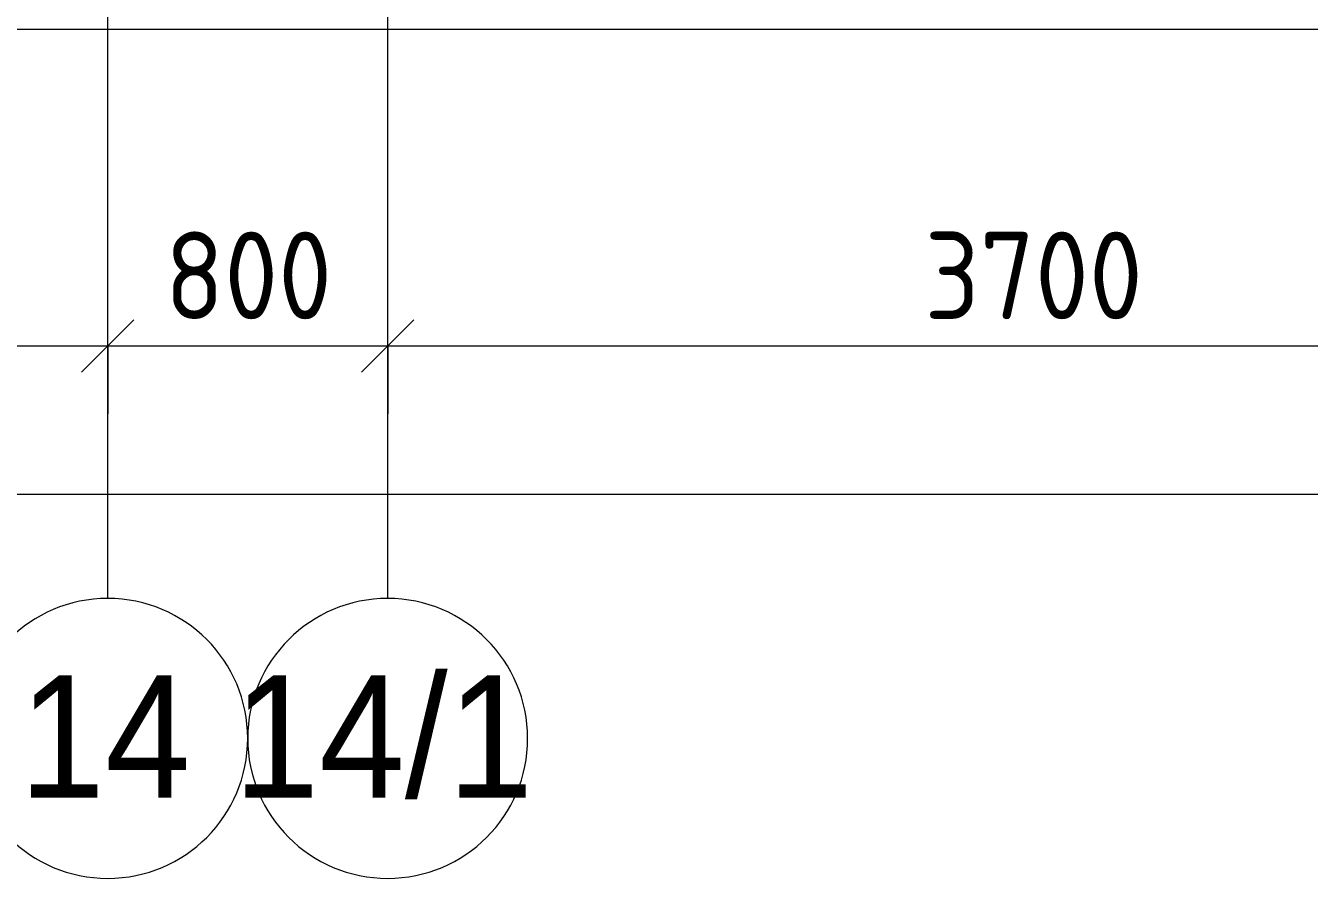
# Model space of a CAD drawing. Header units: millimetres. Extents: x 35840 to 252964, y -8553 to 29000.
# Drawn here: x 47425 to 51094, y -2706 to -269 of the extents above; entities that cross this region are included whole.
import ezdxf

# ---------------------------------------------------------------- set-up
doc = ezdxf.new("R2010")
doc.units = ezdxf.units.MM
for name, color, linetype, lineweight in [('A-ANNO-DIMS', 7, 'Continuous', 9), ('A-ANNO-DIMS-100', 7, 'Continuous', 9), ('A-WALL', 7, 'Continuous', 9), ('Оси', 7, 'Continuous', 9), ('Оси-1', 7, 'Continuous', 20)]:
    doc.layers.add(name, color=color, linetype=linetype, lineweight=lineweight)
doc.styles.add('Arial', font='arial.ttf', dxfattribs={"width": 0.9, "height": 350})
doc.styles.add('ISOCPEUR', font='isocpeur.ttf', dxfattribs={"width": 0.9, "height": 250})
doc.dimstyles.new('ISO-2_5_0_9К_БОЛЬШОЙ', dxfattribs={"dimscale": 304.8, "dimtxt": 248.995294, "dimasz": 0.492126, "dimexe": 0.393701, "dimexo": 0.984252, "dimgap": 0, "dimtad": 1, "dimdec": 0, "dimrnd": 10, "dimzin": 0, "dimdsep": 46, "dimtxsty": 'ISOCPEUR', "dimblk1": 'OBLIQUE', "dimblk2": 'OBLIQUE', "dimsah": 1, "dimcen": 0.09, "dimdle": 0.393701, "dimazin": 0, "dimtfac": 1, "dimtdec": 4, "dimtix": 1, "dimtmove": 0, "dimatfit": 3, "dimfxl": 1, "dimtvp": 1, "dimtolj": 1, "dimtzin": 0, "dimarcsym": 2})
doc.dimstyles.new('ISO-2_5_0_9К_БОЛЬШОЙ_1', dxfattribs={"dimscale": 304.8, "dimtxt": 248.995294, "dimasz": 0.492126, "dimexe": 0.393701, "dimexo": 0.984252, "dimgap": 0, "dimtad": 1, "dimdec": 0, "dimrnd": 10, "dimzin": 0, "dimdsep": 46, "dimtxsty": 'ISOCPEUR', "dimblk1": 'OBLIQUE', "dimblk2": 'OBLIQUE', "dimsah": 1, "dimcen": 0.09, "dimdle": 0.393701, "dimazin": 0, "dimtfac": 1, "dimtdec": 4, "dimtix": 1, "dimtmove": 2, "dimatfit": 3, "dimfxl": 1, "dimtvp": 1, "dimtolj": 1, "dimtzin": 0, "dimarcsym": 2})

# ---------------------------------------------------------------- blocks, each defined once
blk = doc.blocks.new('Ось сетки - D8-29747960-План расстановки мебели и оборудования 1 этажа в осях 12-23')
at = {"layer": 'Оси-1'}
for start, end in [(360, 180), (180, 360)]:
    blk.add_arc((0, 0), 4, start, end, dxfattribs=at)
blk = doc.blocks.new('DIMBLOCK3-План расстановки мебели и оборудования 1 этажа в осях 12-23')
at = {"layer": 'A-ANNO-DIMS-100'}
for p, q in [((43160, -1378.5), (43160, -1064.6)), ((47660, -1378.5), (47660, -1064.6)), ((43160, -1184.6), (47660, -1184.6)), ((43160, -1184.6), (43160, -1378.5)), ((47660, -1184.6), (47660, -1378.5))]:
    blk.add_line(p, q, dxfattribs=at)
at = {"layer": 'A-ANNO-DIMS-100', "lineweight": 20}
for p, q in [((43160, -1184.6), (43235, -1109.6)), ((47660, -1184.6), (47735, -1109.6)), ((43160, -1184.6), (43085, -1259.6)), ((47660, -1184.6), (47585, -1259.6))]:
    blk.add_line(p, q, dxfattribs=at)
at = {"layer": 'A-ANNO-DIMS-100', "color": 0, "insert": (45082, -858), "char_height": 250, "width": 787.208, "attachment_point": 1, "line_spacing_factor": 1.149209, "style": 'ISOCPEUR'}
blk.add_mtext('4500', dxfattribs=at)
blk = doc.blocks.new('_Oblique')
at = {"color": 0, "linetype": 'ByBlock', "lineweight": -2}
blk.add_line((-0.5, -0.5), (0.5, 0.5), dxfattribs=at)
blk = doc.blocks.new('DIMBLOCK4-План расстановки мебели и оборудования 1 этажа в осях 12-23')
at = {"layer": 'A-ANNO-DIMS-100'}
for p, q in [((47660, -1378.5), (47660, -1064.6)), ((48460, -1378.5), (48460, -1064.6)), ((47660, -1184.6), (48460, -1184.6)), ((47660, -1184.6), (47660, -1378.5)), ((48460, -1184.6), (48460, -1378.5))]:
    blk.add_line(p, q, dxfattribs=at)
at = {"layer": 'A-ANNO-DIMS-100', "lineweight": 20}
for p, q in [((47660, -1184.6), (47735, -1109.6)), ((48460, -1184.6), (48535, -1109.6)), ((47660, -1184.6), (47585, -1259.6)), ((48460, -1184.6), (48385, -1259.6))]:
    blk.add_line(p, q, dxfattribs=at)
at = {"layer": 'A-ANNO-DIMS-100', "color": 0, "insert": (47823, -858), "char_height": 250, "width": 568.858, "attachment_point": 1, "line_spacing_factor": 1.149209, "style": 'ISOCPEUR'}
blk.add_mtext('800', dxfattribs=at)
blk = doc.blocks.new('DIMBLOCK5-План расстановки мебели и оборудования 1 этажа в осях 12-23')
at = {"layer": 'A-ANNO-DIMS-100'}
for p, q in [((48460, -1378.5), (48460, -1064.6)), ((52160, -1378.5), (52160, -1064.6)), ((48460, -1184.6), (52160, -1184.6)), ((48460, -1184.6), (48460, -1378.5)), ((52160, -1184.6), (52160, -1378.5))]:
    blk.add_line(p, q, dxfattribs=at)
at = {"layer": 'A-ANNO-DIMS-100', "lineweight": 20}
for p, q in [((48460, -1184.6), (48535, -1109.6)), ((52160, -1184.6), (52235, -1109.6)), ((48460, -1184.6), (48385, -1259.6)), ((52160, -1184.6), (52085, -1259.6))]:
    blk.add_line(p, q, dxfattribs=at)
at = {"layer": 'A-ANNO-DIMS-100', "color": 0, "insert": (49994, -858), "char_height": 250, "width": 758.478, "attachment_point": 1, "line_spacing_factor": 1.149209, "style": 'ISOCPEUR'}
blk.add_mtext('3700', dxfattribs=at)
blk = doc.blocks.new('DIMBLOCK97-План расстановки мебели и оборудования 1 этажа в осях 12-23')
at = {"layer": 'A-ANNO-DIMS-100'}
for p, q in [((38760, -1802.1), (38760, -1488.1)), ((84560, -1802.1), (84560, -1488.1)), ((38640, -1608.1), (84680, -1608.1)), ((38760, -1608.1), (38760, -1802.1)), ((84560, -1608.1), (84560, -1802.1))]:
    blk.add_line(p, q, dxfattribs=at)
at = {"layer": 'A-ANNO-DIMS-100', "lineweight": 20}
for p, q in [((38760, -1608.1), (38835, -1533.1)), ((84560, -1608.1), (84635, -1533.1)), ((38760, -1608.1), (38685, -1683.1)), ((84560, -1608.1), (84485, -1683.1))]:
    blk.add_line(p, q, dxfattribs=at)
at = {"layer": 'A-ANNO-DIMS-100', "color": 0, "insert": (62983.8, -1281.5), "char_height": 250, "width": 976.828, "attachment_point": 1, "line_spacing_factor": 1.149209, "style": 'ISOCPEUR'}
blk.add_mtext('45800', dxfattribs=at)

msp = doc.modelspace()

# ---------------------------------------------------------------- linework, layer by layer
at = {"layer": 'A-WALL'}
msp.add_line((72280, -280), (38742.7, -280), dxfattribs=at)
at = {"layer": 'Оси'}
for p, q in [((47660, -1906.3), (47660, 593.7)), ((48460, -1906.3), (48460, 593.7))]:
    msp.add_line(p, q, dxfattribs=at)

# ---------------------------------------------------------------- block references
at = {"layer": 'Оси-1', "xscale": 99.99999999999993, "yscale": 99.99999999999993, "zscale": 99.99999999999993}
for p in [(47660, -2306.3), (48460, -2306.3)]:
    msp.add_blockref('Ось сетки - D8-29747960-План расстановки мебели и оборудования 1 этажа в осях 12-23', p, dxfattribs=at)

# ---------------------------------------------------------------- texts
at = {"layer": 'Оси', "char_height": 350, "attachment_point": 1, "style": 'Arial'}
for s, insert, width in [('14', (47407.4, -2125.6), 606.076), ('14/1', (48019.7, -2125.6), 1060.633)]:
    msp.add_mtext(s, dxfattribs=dict(at, insert=insert, width=width))

# ---------------------------------------------------------------- dimensions: what is measured, and where the dimension line sits
at = {"layer": 'A-ANNO-DIMS'}
for base, p1, p2, override, picture, middle in [((47660, -1184.6), (43160, -1078.5), (47660, -1078.5), {"dimpost": '<>', "dimfxl": 4500}, 'DIMBLOCK3-План расстановки мебели и оборудования 1 этажа в осях 12-23', (45410, -1059.6)), ((48460, -1184.6), (47660, -1078.5), (48460, -1078.5), {"dimpost": '<>', "dimfxl": 800}, 'DIMBLOCK4-План расстановки мебели и оборудования 1 этажа в осях 12-23', (48060, -1059.6)), ((52160, -1184.6), (48460, -1078.5), (52160, -1078.5), {"dimpost": '<>', "dimfxl": 3700}, 'DIMBLOCK5-План расстановки мебели и оборудования 1 этажа в осях 12-23', (50310, -1059.6))]:
    dim = msp.add_linear_dim(base=base, p1=p1, p2=p2, dimstyle='ISO-2_5_0_9К_БОЛЬШОЙ', override=override, dxfattribs=at)
    dim.commit()
    dim.dimension.update_dxf_attribs({"geometry": picture, "text_midpoint": middle})
dim = msp.add_linear_dim(base=(84560, -1608.1), p1=(38760, -1502.1), p2=(84560, -1502.1), dimstyle='ISO-2_5_0_9К_БОЛЬШОЙ_1', override={"dimpost": '<>', "dimfxl": 45800}, dxfattribs=at)
dim.commit()
dim.dimension.update_dxf_attribs({"geometry": 'DIMBLOCK97-План расстановки мебели и оборудования 1 этажа в осях 12-23', "text_midpoint": (63472.2, -1448.2), "dimtype": 160})

doc.saveas('drawing.dxf')
